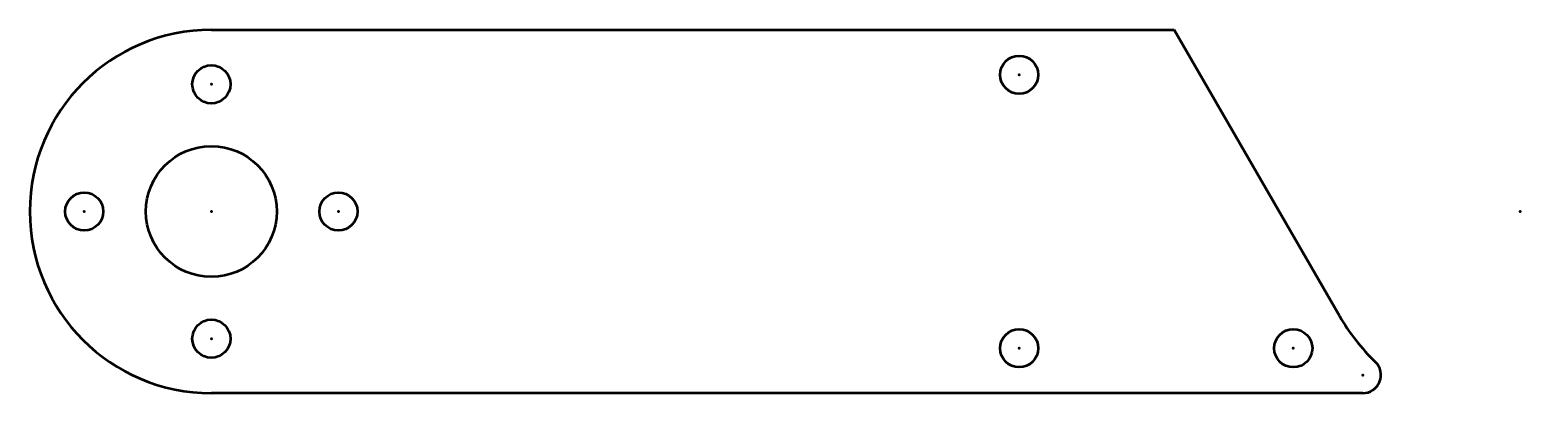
# Model space of a CAD drawing. Header units: millimetres. Extents: x -10 to 72.1, y 0 to 20.
import ezdxf

# ---------------------------------------------------------------- set-up
doc = ezdxf.new("R2010")
doc.units = ezdxf.units.MM
for name, color, linetype, lineweight in [('IV_ARC_CENTERS', 7, 'Continuous', 50), ('IV_INTERIOR_PROFILES', 7, 'Continuous', 50), ('IV_OUTER_PROFILE', 7, 'Continuous', 50)]:
    doc.layers.add(name, color=color, linetype=linetype, lineweight=lineweight)

msp = doc.modelspace()

# ---------------------------------------------------------------- linework, layer by layer
at = {"layer": 'IV_ARC_CENTERS'}
for p in [(44.5, 17.525), (0, 17), (-7, 10), (0, 10), (0, 10), (7, 10), (72.1, 10), (0, 3), (44.5, 2.475), (59.6, 2.475), (63.425, 1)]:
    msp.add_point(p, dxfattribs=at)
at = {"layer": 'IV_INTERIOR_PROFILES'}
for centre, radius in [((44.5, 17.525), 1.05), ((0, 17), 1.05), ((0, 10), 3.6), ((-7, 10), 1.05), ((7, 10), 1.05), ((0, 3), 1.05), ((44.5, 2.475), 1.05), ((59.6, 2.475), 1.05)]:
    msp.add_circle(centre, radius, dxfattribs=at)
at = {"layer": 'IV_OUTER_PROFILE'}
for p, q in [((0, 20), (53.047, 20)), ((62.141, 4.25), (53.047, 20)), ((63.425, 0), (0, 0))]:
    msp.add_line(p, q, dxfattribs=at)
for centre, radius, start, end in [((0, 10), 10, 90, 270), ((72.1, 10), 11.5, 210, 226.05448), ((63.425, 1), 1, 270, 46.05448)]:
    msp.add_arc(centre, radius, start, end, dxfattribs=at)

doc.saveas('drawing.dxf')
